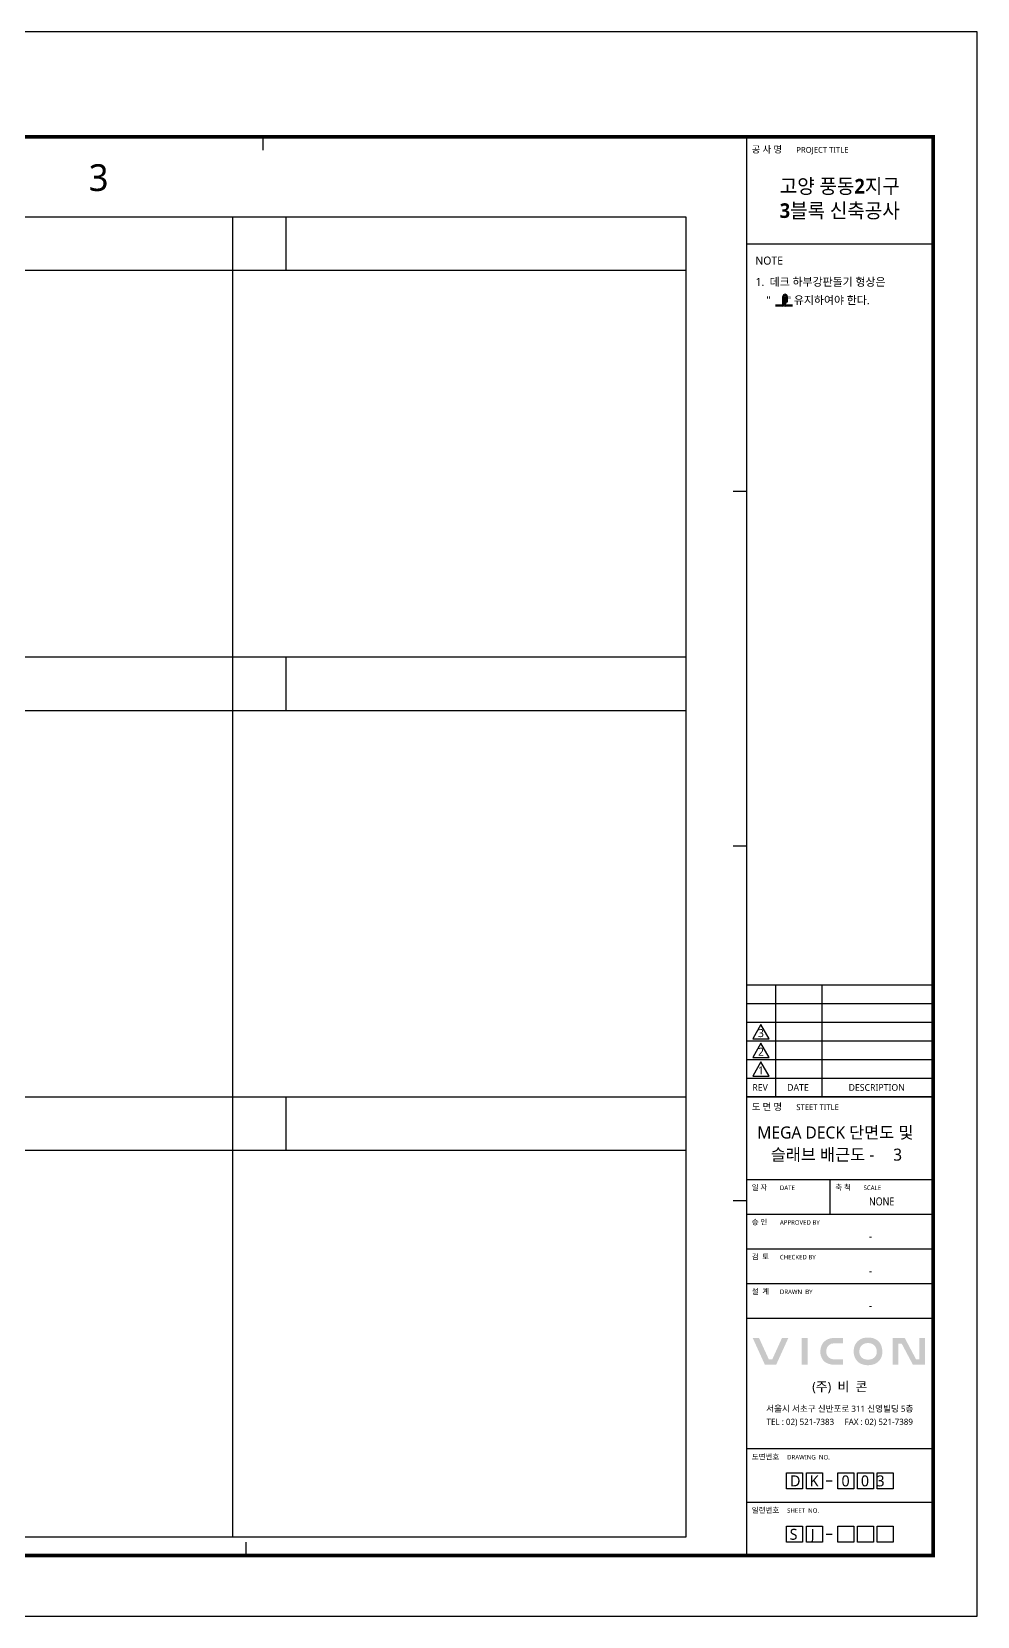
# Model space of a CAD drawing. Extents: x 10983 to 44623, y -18406 to 11294.
# Drawn here: x 32667 to 36213, y 5354 to 11294 of the extents above; entities that cross this region are included whole.
import ezdxf
from ezdxf.enums import TextEntityAlignment as Align

# ---------------------------------------------------------------- set-up
doc = ezdxf.new("R2010")
doc.units = 0
doc.header["$LTSCALE"] = 100
doc.header["$MEASUREMENT"] = 0
doc.layers.get('0').update_dxf_attribs({"linetype": 'CONTINUOUS'})
doc.layers.get('Defpoints').update_dxf_attribs({"color": 165, "linetype": 'CONTINUOUS'})
for name, color, linetype in [('0-TEXT', 3, 'CONTINUOUS'), ('DKT-TXT', 7, 'CONTINUOUS'), ('form', 7, 'CONTINUOUS'), ('form_TEX', 7, 'CONTINUOUS'), ('HAT', 8, 'CONTINUOUS'), ('NDS_DCN', 10, 'CONTINUOUS'), ('NUMBER', 7, 'CONTINUOUS'), ('REVISION1', 10, 'CONTINUOUS'), ('TG-TABLE.TEX', 7, 'CONTINUOUS'), ('TXT', 3, 'CONTINUOUS')]:
    doc.layers.add(name, color=color, linetype=linetype)
doc.styles.add('VICON TEXT', font='malgun.ttf')
doc.styles.add('맑은고딕', font='malgun.ttf')

# ---------------------------------------------------------------- blocks, each defined once
blk = doc.blocks.new('VICONLOG')
at = {"layer": 'HAT', "ltscale": 0.5}
h = blk.add_hatch(color=8, dxfattribs=at)
h.dxf.hatch_style = 1
h.paths.add_polyline_path([(69.3, 315.2), (111.6, 315.2), (157.3, 415.6), (133.5, 415.6), (97.3, 336), (83.7, 336), (47.4, 415.6), (23.7, 415.6)])
h.paths.add_polyline_path([(207.5, 315.1), (229.6, 315.1), (229.6, 415.4), (207.5, 415.4)])
h.paths.add_polyline_path([(300.6, 355.6, -0.100525), (299.7, 371.1, -0.373541), (327.7, 395.4), (362.7, 395.3), (362.7, 415.4), (327.7, 415.4, 0.051671), (312.9, 413.3, 0.131595), (291.2, 401.2, 0.127719), (280.2, 383.1, 0.067192), (277.2, 364.4, 0.152754), (285.5, 335.3, 0.061908), (291.8, 327.9, 0.071442), (301, 321.6, 0.114733), (329.1, 315.1), (362.7, 315.1), (362.7, 335.6), (329.1, 335.6, -0.017106), (323, 336.1, -0.30682)])
h.paths.add_polyline_path([(417.7, 326.6, 0.088872), (429.4, 318.7, 0.086691), (450.8, 313.5, 0.078736), (473.9, 315.6, 0.121785), (494.3, 326.4, 0.170478), (508.8, 352.9, 0.035083), (509.7, 362, 0.022918), (509.5, 368, 0.077261), (505, 388.1, 0.105839), (495.1, 403, 0.135555), (473.5, 414.9, 0.052602), (455.9, 417.1, 0.091585), (434.3, 413.7, 0.320638), (402.4, 367.8, 0.222412)])
h.paths.add_polyline_path([(423.6, 367.1, -0.297294), (441.3, 393.7, -0.092536), (455.2, 396.3, -0.087656), (468.6, 394.2, -0.116333), (479.8, 387.3, -0.095204), (484.9, 380.3, -0.065441), (488.3, 370.9, -0.06413), (488.6, 359.3, -0.1653), (479.9, 342.3, -0.136024), (464.5, 335.1, -0.06763), (452.3, 334.4, -0.090774), (437.7, 338.3, -0.13619), (427.1, 349, -0.158608)], flags=16)
h.paths.add_polyline_path([(569.1, 394.5), (582.1, 394.5), (624.3, 315.1), (669.8, 315.1), (669.8, 415.4), (648.9, 415.4), (648.9, 336), (635.8, 336), (593.6, 415.4), (548.2, 415.4), (548.2, 315.1), (569.1, 315.1)])
at = {"layer": 'form_TEX', "style": 'VICON TEXT'}
blk.add_text('서울시 서초구 신반포로 311 신영빌딩 5층', height=23, dxfattribs=at).set_placement((350, 150.9), align=Align.MIDDLE)
at = {"layer": 'form_TEX', "attachment_point": 5, "style": 'VICON TEXT'}
for s, width, heights, insert, char_height in [('(주)  비  콘', 383.636, [-49.5], (350, 229.3), 35), ('TEL : 02) 521-7383     FAX : 02) 521-7389', 685.972, [-28.7], (350, 98.6), 23)]:
    blk.add_mtext_dynamic_manual_height_columns(s, width=width, gutter_width=625, heights=heights, dxfattribs=dict(at, insert=insert, char_height=char_height))
blk = doc.blocks.new('Deck_Sh03')
at = {"layer": 'Defpoints'}
blk.add_lwpolyline([(-517.5, -296.1), (7892.5, -296.1), (7892.5, 5644), (-517.5, 5644)], close=True, dxfattribs=at)
at = {"layer": 'form', "color": 30}
for p, q in [((5213.4, 5250), (5213.4, 5200)), ((7026.8, 5250), (7026.8, -68.2)), ((7026.8, 3920.4), (6976.8, 3920.4)), ((7026.8, 2590.9), (6976.8, 2590.9)), ((7026.8, 1261.3), (6976.8, 1261.3)), ((5150.8, -68.2), (5150.8, -18.2))]:
    blk.add_line(p, q, dxfattribs=at)
at = {"layer": 'form'}
blk.add_line((7726.8, 4847.2), (7026.8, 4847.2), dxfattribs=at)
at = {"layer": 'form', "ltscale": 2}
for p, q in [((7026.8, 2071.4), (7726.1, 2071.4)), ((7135.9, 2071.4), (7135.9, 1651.4)), ((7309.7, 2071.4), (7309.7, 1651.4)), ((7026.8, 2001.4), (7726.1, 2001.4)), ((7026.8, 1931.4), (7726.1, 1931.4)), ((7026.8, 1861.4), (7726.1, 1861.4)), ((7026.8, 1791.4), (7726.1, 1791.4)), ((7026.8, 1721.4), (7726.1, 1721.4)), ((7726.8, 1651.4), (7026.8, 1651.4)), ((7026.8, 1651.4), (7726.8, 1651.4)), ((7026.8, 1341.8), (7726.8, 1341.8)), ((7026.8, 1211.8), (7726.8, 1211.8)), ((7026.8, 1081.8), (7726.8, 1081.8)), ((7026.8, 951.8), (7726.8, 951.8)), ((7026.8, 821.8), (7726.8, 821.8)), ((7726.8, 331.8), (7026.8, 331.8)), ((7326.2, 211.8), (7348.5, 211.8)), ((7026.8, 131.8), (7726.8, 131.8)), ((7326.2, 11.8), (7348.5, 11.8))]:
    blk.add_line(p, q, dxfattribs=at)
at = {"layer": 'form', "color": 30, "ltscale": 0.5}
blk.add_line((7026.8, 1651.4), (7726.1, 1651.4), dxfattribs=at)
at = {"layer": 'form', "ltscale": 0.5}
blk.add_line((7340.4, 1211.8), (7340.4, 1341.8), dxfattribs=at)
at = {"layer": 'form', "color": 30, "const_width": 14.2}
blk.add_lwpolyline([(-226.8, 5250), (-226.8, -68.2), (7726.8, -68.2), (7726.8, 5250)], close=True, dxfattribs=at)
at = {"layer": 'form', "ltscale": 0.5}
for points in [[(7176.8, 241.6), (7236.6, 241.6), (7236.6, 181.9), (7176.8, 181.9)], [(7252.5, 241.6), (7312.2, 241.6), (7312.2, 181.9), (7252.5, 181.9)], [(7369.3, 241.6), (7429, 241.6), (7429, 181.9), (7369.3, 181.9)], [(7443.2, 241.6), (7502.9, 241.6), (7502.9, 181.9), (7443.2, 181.9)], [(7517.1, 241.6), (7576.8, 241.6), (7576.8, 181.9), (7517.1, 181.9)], [(7176.8, 41.6), (7236.6, 41.6), (7236.6, -18.1), (7176.8, -18.1)], [(7252.5, 41.6), (7312.2, 41.6), (7312.2, -18.1), (7252.5, -18.1)], [(7369.3, 41.6), (7429, 41.6), (7429, -18.1), (7369.3, -18.1)], [(7443.2, 41.6), (7502.9, 41.6), (7502.9, -18.1), (7443.2, -18.1)], [(7517.1, 41.6), (7576.8, 41.6), (7576.8, -18.1), (7517.1, -18.1)]]:
    blk.add_lwpolyline(points, close=True, dxfattribs=at)
at = {"layer": 'REVISION1', "ltscale": 2}
for points in [[(7081.5, 1922.5), (7050.5, 1868.7), (7112.6, 1868.7), (7081.5, 1922.5)], [(7081.5, 1852.5), (7050.5, 1798.7), (7112.6, 1798.7), (7081.5, 1852.5)], [(7081.5, 1782.5), (7050.5, 1728.7), (7112.6, 1728.7), (7081.5, 1782.5)]]:
    blk.add_lwpolyline(points, dxfattribs=at)
at = {"layer": 'DKT-TXT'}
blk.add_blockref('VICONLOG', (7026.8, 331.8), dxfattribs=at)
at = {"layer": 'form', "style": 'VICON TEXT'}
for s, p in [('D', (7190.5, 191)), ('K', (7264.4, 191)), ('S', (7189, -9.2)), ('J', (7267.6, -9.2))]:
    blk.add_text(s, height=41, dxfattribs=at).set_placement(p)
at = {"layer": 'form_TEX', "ltscale": 2}
for s, height, style, p in [('공 사 명', 25, 'VICON TEXT', (7046.8, 5190)), ('PROJECT TITLE', 22, 'VICON TEXT', (7214, 5190)), ('도 면 명', 25, '맑은고딕', (7046.8, 1601.4)), ('STEET TITLE', 22, '맑은고딕', (7214, 1601.4)), ('일 자', 20, 'VICON TEXT', (7046.8, 1301.8)), ('DATE', 17, 'VICON TEXT', (7152.4, 1301.8)), ('축 척', 20, 'VICON TEXT', (7360.4, 1301.8)), ('SCALE', 17, 'VICON TEXT', (7466, 1301.8)), ('승 인', 20, 'VICON TEXT', (7046.8, 1171.8)), ('APPROVED BY', 17, 'VICON TEXT', (7152.4, 1171.8)), ('검  토', 20, 'VICON TEXT', (7046.8, 1041.8)), ('CHECKED BY', 17, 'VICON TEXT', (7152.4, 1041.8)), ('설  계', 20, 'VICON TEXT', (7046.8, 911.8)), ('DRAWN  BY', 17, 'VICON TEXT', (7152.4, 911.8)), ('도면번호', 20, 'VICON TEXT', (7046.8, 291.8)), ('DRAWING  NO.', 17, 'VICON TEXT', (7179.5, 291.8)), ('일련번호', 20, 'VICON TEXT', (7046.8, 91.8)), ('SHEET  NO.', 17, 'VICON TEXT', (7179.5, 91.8))]:
    blk.add_text(s, height=height, dxfattribs=dict(at, style=style)).set_placement(p)
at = {"layer": 'form_TEX', "color": 1, "ltscale": 2, "style": 'VICON TEXT'}
blk.add_text('NOTE', height=30, dxfattribs=at).set_placement((7060.3, 4770.9))
at = {"layer": 'form_TEX', "style": 'VICON TEXT'}
for s, p in [('REV', (7049.2, 1673.9)), ('DATE', (7179.7, 1673.9)), ('DESCRIPTION', (7410, 1673.9))]:
    blk.add_text(s, height=25, dxfattribs=at).set_placement(p)
at = {"layer": 'NUMBER', "ltscale": 0.5, "style": '맑은고딕'}
blk.add_text('0', height=41, dxfattribs=at).set_placement((7383.3, 191))
at = {"layer": 'REVISION1', "ltscale": 2, "style": 'VICON TEXT'}
for s, p in [('3', (7081.5, 1890.2)), ('2', (7081.5, 1820.2)), ('1', (7081.5, 1750.2))]:
    blk.add_text(s, height=30, dxfattribs=at).set_placement(p, align=Align.MIDDLE_CENTER)
at = {"layer": 'TG-TABLE.TEX', "color": 3, "ltscale": 0.5, "style": 'VICON TEXT'}
blk.add_attdef('DKTYT', text='', height=100, dxfattribs=at).set_placement((2425.2, 5047), align=Align.RIGHT)
at = {"layer": 'TXT', "style": 'VICON TEXT'}
for s, p in [('DECK 단면도 및', (7247.9, 1495)), ('슬래브 배근도 -', (7118, 1412))]:
    blk.add_text(s, height=45, dxfattribs=at).set_placement(p)
at = {"layer": 'TXT', "style": 'VICON TEXT', "width": 0.85}
blk.add_text('NONE', height=30, dxfattribs=at).set_placement((7533.8, 1244.1), align=Align.CENTER)
at = {"layer": 'TXT', "style": 'VICON TEXT'}
for p in [(7492.1, 1114.1), (7492.1, 984.1), (7492.1, 854.1)]:
    blk.add_text('-', height=30, dxfattribs=at).set_placement(p, align=Align.CENTER)
at = {"layer": 'TXT', "ltscale": 0.5, "style": 'VICON TEXT'}
blk.add_attdef('DKTYR', text='', height=45, dxfattribs=at).set_placement((7248.4, 1495), align=Align.RIGHT)
blk = doc.blocks.new('Deck_DKnoteSD1')
for p, q in [((102.6, -69.6), (102.6, -39.5)), ((106.7, -39.5), (106.7, -71.7)), ((110.7, -39.5), (110.7, -69.6)), ((110.7, -59.6), (110.7, -43.5)), ((114.7, -59.6), (114.7, -39.5)), ((118.7, -39.5), (118.7, -59.6)), ((100.6, -71.7), (75.1, -71.7)), ((102.6, -75.7), (75.1, -75.7)), ((138.2, -75.7), (110.7, -75.7)), ((138.2, -71.7), (112.7, -71.7))]:
    blk.add_line(p, q)
for centre, radius, start, end in [((110.7, -39.5), 8.04, 0, 180), ((110.7, -39.5), 8.04, 0, 180), ((110.7, -39.5), 4.02, 0, 180), ((100.6, -69.6), 2.01, 270, 0), ((102.6, -71.7), 4.02, 270, 0), ((110.7, -71.7), 4.02, 180, 270), ((114.7, -59.6), 4.02, 180, 0), ((112.7, -69.6), 2.01, 180, 270)]:
    blk.add_arc(centre, radius, start, end)
at = {"layer": 'form_TEX', "color": 1, "style": 'VICON TEXT'}
for s, p in [('1.  데크 하부강판돌기 형상은', (0, 0)), ('    "      " 유지하여야 한다.', (0, -68.5))]:
    blk.add_text(s, height=30, dxfattribs=at).set_placement(p)
blk = doc.blocks.new('Deck_Sh04')
at = {"linetype": 'ByBlock'}
for p, q in [((0, 4950), (1700, 4950)), ((0, 4950), (0, 0)), ((200, 4950), (200, 4750)), ((1700, 4950), (1700, 0)), ((0, 4750), (1700, 4750)), ((0, 3300), (1700, 3300)), ((200, 3300), (200, 3100)), ((0, 3100), (1700, 3100)), ((1700, 1650), (0, 1650)), ((200, 1650), (200, 1450)), ((1700, 1450), (0, 1450)), ((1700, 0), (0, 0))]:
    blk.add_line(p, q, dxfattribs=at)

msp = doc.modelspace()

# ---------------------------------------------------------------- block references
at = {"ltscale": 0.5}
ref = msp.add_blockref('Deck_Sh03', (28320, 5650), dxfattribs=at)
ref.add_attrib('DKTYR', 'MEGA ', dxfattribs={"layer": 'TXT', "ltscale": 0.5, "height": 45, "style": 'VICON TEXT'}).set_placement((35568.4, 7145), align=Align.RIGHT)
at = {"layer": 'form_TEX', "ltscale": 0.5}
msp.add_blockref('Deck_DKnoteSD1', (35381, 10341), dxfattribs=at)
at = {"layer": 'NDS_DCN', "ltscale": 0.5}
for p in [(31720, 5650), (33420, 5650)]:
    msp.add_blockref('Deck_Sh04', p, dxfattribs=at)

# ---------------------------------------------------------------- texts
at = {"layer": '0-TEXT', "color": 3, "ltscale": 0.5, "insert": (35696.8, 10666.1), "char_height": 55, "width": 700, "attachment_point": 5, "style": '맑은고딕'}
msp.add_mtext('{\\fMalgun Gothic|b1|i0|c129|p50;\\W0.95;고양 풍동2지구 \\P3블록 신축공사}', dxfattribs=at)
at = {"layer": 'NUMBER', "ltscale": 0.5, "style": '맑은고딕'}
msp.add_text('0  3', height=41, dxfattribs=at).set_placement((35776, 5841))
at = {"layer": 'TXT', "ltscale": 0.5, "style": '맑은고딕'}
for height, p in [(100, (32881, 10697)), (45, (35897, 7062))]:
    msp.add_text('3', height=height, dxfattribs=at).set_placement(p)

doc.saveas('drawing.dxf')
